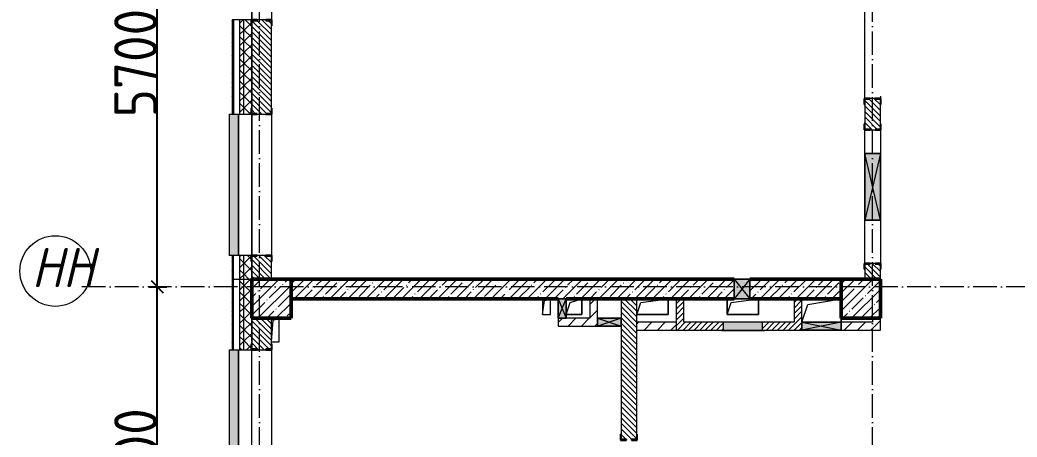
# Model space of a CAD drawing. Header units: millimetres. Extents: x -136833 to 49383, y -8033 to 344618.
# Drawn here: x -136833 to -124146, y 311465 to 316778 of the extents above; entities that cross this region are included whole.
import ezdxf

# ---------------------------------------------------------------- set-up
doc = ezdxf.new("R2010")
doc.units = ezdxf.units.MM
doc.linetypes.add('50_200_ШТРИХ_1Т_ш5_п1_п1_', pattern=[700, 500, -100, 0, -100])
for name, color, linetype, lineweight in [('A-____-____-DIMS', 7, 'Continuous', 9), ('A-DETL-GENF-OTLN', 7, 'Continuous', 9), ('A-FLOR-____-OTLN', 7, 'Continuous', 9), ('A-GENM-____-MCUT', 7, 'Continuous', 25), ('A-GENM-____-OTLN', 7, 'Continuous', 9), ('A-GENM-____-OTLN-1', 7, 'Continuous', 25), ('A-GLAZ-____-OTLN', 7, 'Continuous', 9), ('A-WALL-____-MCUT', 7, 'Continuous', 13), ('A-WALL-____-MCUT-1', 7, 'Continuous', 9), ('A-WALL-____-MCUT-2', 7, 'Continuous', 50), ('A-WALL-____-OTLN', 7, 'Continuous', 9), ('A-WALL-____-PATT-1', 7, 'Continuous', 9), ('A-WALL-FNSH-MCUT-1', 7, 'Continuous', 9), ('I-WALL-____-OTLN', 7, 'Continuous', 9), ('S-COLS-____-MCUT', 7, 'Continuous', 50), ('S-COLS-____-OTLN', 7, 'Continuous', 9), ('S-GRID-____-IDEN', 7, 'Continuous', 9), ('S-GRID-____-OTLN-1', 7, '50_200_ШТРИХ_1Т_ш5_п1_п1_', 9)]:
    doc.layers.add(name, color=color, linetype=linetype, lineweight=lineweight)
doc.layers.add('A-GLAZ-____-OTLN-1', color=7, linetype='Continuous', lineweight=9, true_color=0xc0c0c0)
doc.styles.add('ISOCPEUR_I_9', font='isocpeui.ttf', dxfattribs={"width": 0.9, "height": 250})
doc.styles.add('СПДС', font='isocpeur.ttf', dxfattribs={"width": 0.9})
doc.dimstyles.new('ISO-2_5_0_9К_БОЛЬШОЙ_ОСИ', dxfattribs={"dimscale": 304.8, "dimtxt": 248.995294, "dimasz": 0.492126, "dimexe": 0.393701, "dimexo": 0, "dimgap": 0, "dimtad": 1, "dimdec": 0, "dimzin": 0, "dimdsep": 46, "dimtxsty": 'ISOCPEUR_I_9', "dimblk1": 'OBLIQUE', "dimblk2": 'OBLIQUE', "dimsah": 1, "dimcen": 0.09, "dimdle": 0.393701, "dimazin": 0, "dimtfac": 1, "dimtdec": 4, "dimtix": 1, "dimtmove": 0, "dimatfit": 3, "dimfxl": 1, "dimtvp": 1, "dimtolj": 1, "dimtzin": 0, "dimarcsym": 2})
pattern_1 = [(135, (-131434.413, 245796.486), (-35.35534, -35.35534), [])]
pattern_2 = [(45, (-131434.413, 245796.486), (-35.35534, 35.35534), [])]
pattern_3 = [(45, (-131434.41, 245796.49), (-84.85281, 84.85281), [])]
pattern_4 = [(45, (-131434.41, 245796.49), (-70.71068, 70.71068), []), (135, (-131434.41, 245796.49), (-70.71068, -70.71068), [])]
pattern_5 = [(45, (-131434.41, 245796.49), (-85.53659, 85.53659), []), (45, (-131377.39, 245796.49), (-85.53659, 85.53659), [])]

# ---------------------------------------------------------------- blocks, each defined once
blk = doc.blocks.new('BSC_Колонна _Прямоугольная - 500х500-V22-АР1_План отверстий 2 этажа в осях 1-64_Ю-ЯЯ')
at = {"layer": 'S-COLS-____-OTLN'}
h = blk.add_hatch(dxfattribs=at)
h.set_pattern_fill('FP_31', color=256, style=0, pattern_type=2)
h.set_pattern_definition([(45, (2200, -67431.04), (-114.04925, 114.04925), []), (45, (2314.05, -67431.04), (-114.04925, 114.04925), [201.613, -40.323, 3.353, -36.97])])
h.paths.add_polyline_path([(-250, -250), (250, -250), (250, 250), (-250, 250)], flags=0)
at = {"layer": 'S-COLS-____-MCUT'}
for p, q in [((250, 250), (-250, 250)), ((-250, 250), (-250, -250)), ((250, -250), (250, 250)), ((-250, -250), (250, -250))]:
    blk.add_line(p, q, dxfattribs=at)
blk = doc.blocks.new('BSC_Колонна _Прямоугольная - 500х500-V23-АР1_План отверстий 2 этажа в осях 1-64_Ю-ЯЯ')
at = {"layer": 'S-COLS-____-OTLN'}
h = blk.add_hatch(dxfattribs=at)
h.set_pattern_fill('FP_32', color=256, style=0, pattern_type=2)
h.set_pattern_definition([(45, (-5300, -67431.04), (-114.04925, 114.04925), []), (45, (-5185.95, -67431.04), (-114.04925, 114.04925), [201.613, -40.323, 3.353, -36.97])])
h.paths.add_polyline_path([(-250, -250), (250, -250), (250, 250), (-250, 250)], flags=0)
at = {"layer": 'S-COLS-____-MCUT'}
for p, q in [((250, 250), (-250, 250)), ((-250, 250), (-250, -250)), ((250, -250), (250, 250)), ((-250, -250), (250, -250))]:
    blk.add_line(p, q, dxfattribs=at)
blk = doc.blocks.new('Фахверк_СКБ_Уголок - 250_2700-27497298-АР1_План отверстий 2 этажа в осях 1-64_Ю-ЯЯ')
at = {"layer": 'A-GENM-____-MCUT'}
for p, q in [((200, 181), (125, 181)), ((125, 181), (125, 106)), ((131, 106), (131, 175)), ((131, 175), (200, 175)), ((200, 175), (200, 181)), ((125, 106), (131, 106)), ((131, -6), (125, -6)), ((125, -6), (125, -81)), ((125, -81), (200, -81)), ((131, -75), (131, -6)), ((200, -75), (131, -75)), ((200, -81), (200, -75))]:
    blk.add_line(p, q, dxfattribs=at)
blk = doc.blocks.new('154_Стойка_СКБ_Уголок - СМ-2180_200-28268025-АР1_План отверстий 2 этажа в осях 1-64_Ю-ЯЯ')
at = {"layer": 'A-GENM-____-MCUT'}
for p, q in [((125, 156), (125, 81)), ((200, 156), (125, 156)), ((131, 81), (131, 150)), ((131, 150), (200, 150)), ((200, 150), (200, 156)), ((125, 81), (131, 81)), ((131, 19), (125, 19)), ((125, 19), (125, -56)), ((131, -50), (131, 19)), ((125, -56), (200, -56)), ((200, -50), (131, -50)), ((200, -56), (200, -50))]:
    blk.add_line(p, q, dxfattribs=at)
blk = doc.blocks.new('Фахверк_СКБ_Уголок - 200_3960_зеркало-28268689-АР1_План отверстий 2 этажа в осях 1-64_Ю-ЯЯ')
at = {"layer": 'A-GENM-____-MCUT'}
for p, q in [((200, 156), (125, 156)), ((125, 156), (125, 81)), ((131, 81), (131, 150)), ((131, 150), (200, 150)), ((200, 150), (200, 156)), ((125, 81), (131, 81)), ((131, 19), (125, 19)), ((125, 19), (125, -56)), ((131, -50), (131, 19)), ((125, -56), (200, -56)), ((200, -50), (131, -50)), ((200, -56), (200, -50))]:
    blk.add_line(p, q, dxfattribs=at)
blk = doc.blocks.new('Фахверк_СКБ_Уголок - 200_3960-28268576-АР1_План отверстий 2 этажа в осях 1-64_Ю-ЯЯ')
at = {"layer": 'A-GENM-____-MCUT'}
for p, q in [((200, 156), (125, 156)), ((125, 156), (125, 81)), ((131, 81), (131, 150)), ((131, 150), (200, 150)), ((200, 150), (200, 156)), ((125, 81), (131, 81)), ((131, 19), (125, 19)), ((125, 19), (125, -56)), ((131, -50), (131, 19)), ((125, -56), (200, -56)), ((200, -50), (131, -50)), ((200, -56), (200, -50))]:
    blk.add_line(p, q, dxfattribs=at)
blk = doc.blocks.new('AR_Отверстие прямоугольное _в плите_ - AR_Отверстие прямоугольное _в плите_-30510814-АР1_План отверстий 2 этажа в осях 1-64_Ю-ЯЯ')
at = {"layer": 'A-GENM-____-OTLN'}
for p, q in [((-25, 125), (50, 150)), ((50, -150), (50, 150)), ((-50, -150), (-25, 125)), ((-50, -150), (50, -150))]:
    blk.add_line(p, q, dxfattribs=at)
blk = doc.blocks.new('AR_Отверстие прямоугольное _в плите_ - AR_Отверстие прямоугольное _в плите_-V166-АР1_План отверстий 2 этажа в осях 1-64_Ю-ЯЯ')
at = {"layer": 'A-GENM-____-OTLN'}
for p, q in [((-50, 100), (-50, -100)), ((-50, -100), (-25, 75)), ((-25, 75), (50, 100)), ((50, -100), (50, 100)), ((-50, -100), (50, -100))]:
    blk.add_line(p, q, dxfattribs=at)
blk = doc.blocks.new('AR_Отверстие прямоугольное _в плите_ - AR_Отверстие прямоугольное _в плите_-V187-АР1_План отверстий 2 этажа в осях 1-64_Ю-ЯЯ')
at = {"layer": 'A-GENM-____-OTLN'}
for p, q in [((250, 150), (-250, 150)), ((-175, 75), (250, 150)), ((-250, -150), (-175, 75)), ((250, -150), (250, -100))]:
    blk.add_line(p, q, dxfattribs=at)
blk = doc.blocks.new('AR_Отверстие прямоугольное _в плите_ - AR_Отверстие прямоугольное _в плите_-V192-АР1_План отверстий 2 этажа в осях 1-64_Ю-ЯЯ')
at = {"layer": 'A-GENM-____-OTLN'}
for p, q in [((-100, -100), (-50, 50)), ((-50, 50), (100, 100)), ((100, -100), (100, 100)), ((-100, -100), (100, -100))]:
    blk.add_line(p, q, dxfattribs=at)
blk = doc.blocks.new('AR_Отверстие прямоугольное _в плите_ - AR_Отверстие прямоугольное _в плите_-30459223-АР1_План отверстий 2 этажа в осях 1-64_Ю-ЯЯ')
at = {"layer": 'A-GENM-____-OTLN'}
for p, q in [((-200, -100), (-150, 50)), ((-150, 50), (200, 100)), ((200, -100), (200, 100)), ((-200, -100), (200, -100))]:
    blk.add_line(p, q, dxfattribs=at)
blk = doc.blocks.new('Отлив_СКБ - Отлив витража_120_НВФ-31885689-АР1_План отверстий 2 этажа в осях 1-64_Ю-ЯЯ')
at = {"layer": 'A-GLAZ-____-OTLN-1'}
for points in [[(1800, 2), (1800, 120), (0, 120), (0, 2), (737, 2)], [(1800, 0), (1800, 2), (0, 2), (0, 0), (737, 0)]]:
    blk.add_hatch(color=256, dxfattribs=at).paths.add_polyline_path(points, flags=0)
at = {"layer": 'A-GLAZ-____-OTLN'}
for p, q in [((0, 83), (0, 120)), ((1800, 120), (0, 120)), ((0, 2), (1800, 2)), ((1800, 120), (1800, 83)), ((1800, 0), (0, 0))]:
    blk.add_line(p, q, dxfattribs=at)
blk = doc.blocks.new('AR_Отверстие прямоугольное _в плите_ - AR_Отверстие прямоугольное _в плите_-V202-АР1_План отверстий 2 этажа в осях 1-64_Ю-ЯЯ')
at = {"layer": 'A-GENM-____-OTLN'}
for p, q in [((-200, 100), (-200, -100)), ((-200, -100), (-150, 50)), ((-150, 50), (200, 100)), ((200, -100), (200, 100)), ((-200, -100), (200, -100))]:
    blk.add_line(p, q, dxfattribs=at)
blk = doc.blocks.new('AR_Отверстие прямоугольное _в стене_ - AR_Отверстие прямоугольное _в стене__ВК-32405659-АР1_План отверстий 2 этажа в осях 1-64_Ю-ЯЯ')
at = {"layer": 'A-GLAZ-____-OTLN-1'}
blk.add_hatch(color=256, dxfattribs=at).paths.add_polyline_path([(100, -125), (100, 125), (-100, 125), (-100, -125)], flags=0)
at = {"layer": 'A-DETL-GENF-OTLN'}
for p, q in [((-100, -125), (-100, 125)), ((-100, 125), (100, 125)), ((100, 125), (-100, -125)), ((-100, 125), (100, -125)), ((100, 125), (-100, 125)), ((-100, 125), (-100, -125)), ((100, 125), (100, -125)), ((100, -125), (100, 125)), ((100, -125), (-100, -125)), ((-100, -125), (100, -125))]:
    blk.add_line(p, q, dxfattribs=at)
blk = doc.blocks.new('AR_Отверстие Ниша - Лючок-32406216-АР1_План отверстий 2 этажа в осях 1-64_Ю-ЯЯ')
at = {"layer": 'A-GLAZ-____-OTLN'}
blk.add_hatch(color=256, dxfattribs=at).paths.add_polyline_path([(250, -50), (250, 50), (-250, 50), (-250, -50)], flags=0)
for p, q in [((250, 50), (-250, 50)), ((-250, 50), (-250, -50)), ((250, -50), (250, 50)), ((-250, -50), (250, -50))]:
    blk.add_line(p, q, dxfattribs=at)
blk = doc.blocks.new('Л_Общий_Лючок - Лючок-29683801-АР1_План отверстий 2 этажа в осях 1-64_Ю-ЯЯ')
at = {"layer": 'A-GLAZ-____-OTLN-1'}
blk.add_hatch(color=256, dxfattribs=at).paths.add_polyline_path([(-24, 0), (524, 0), (524, 6), (-24, 6)], flags=0)
at = {"layer": 'A-GLAZ-____-OTLN'}
for p, q in [((524, 6), (-24, 6)), ((-24, 6), (-24, 0)), ((524, 6), (524, 0))]:
    blk.add_line(p, q, dxfattribs=at)
blk = doc.blocks.new('AR_Отверстие прямоугольное _в стене__БезПР - AR_Отверстие прямоугольное _в стене__БезПР-36788609-АР1_План отверстий 2 этажа в осях 1-64_Ю-ЯЯ')
at = {"layer": 'A-GLAZ-____-OTLN'}
blk.add_hatch(color=256, dxfattribs=at).paths.add_polyline_path([(-125, -50), (125, -50), (125, 50), (-125, 50)], flags=0)
at = {"layer": 'A-DETL-GENF-OTLN'}
for p, q in [((-125, -50), (-125, 50)), ((-125, 50), (125, 50)), ((125, 50), (-125, -50)), ((-125, 50), (125, -50)), ((125, 50), (-125, 50)), ((-125, 50), (-125, -50)), ((125, 50), (125, -50)), ((125, -50), (125, 50)), ((125, -50), (-125, -50)), ((-125, -50), (125, -50))]:
    blk.add_line(p, q, dxfattribs=at)
blk = doc.blocks.new('AR_Отверстие прямоугольное _в стене__БезПР - AR_Отверстие прямоугольное _в стене__БезПР-36428157-АР1_План отверстий 2 этажа в осях 1-64_Ю-ЯЯ')
at = {"layer": 'A-GLAZ-____-OTLN'}
blk.add_hatch(color=256, dxfattribs=at).paths.add_polyline_path([(150, -50), (150, 50), (-150, 50), (-150, -50)], flags=0)
at = {"layer": 'A-DETL-GENF-OTLN'}
for p, q in [((-150, -50), (-150, 50)), ((-150, 50), (150, 50)), ((150, 50), (-150, -50)), ((-150, 50), (150, -50)), ((150, 50), (-150, 50)), ((-150, 50), (-150, -50)), ((150, 50), (150, -50)), ((150, -50), (150, 50)), ((150, -50), (-150, -50)), ((-150, -50), (150, -50))]:
    blk.add_line(p, q, dxfattribs=at)
at = {"layer": 'A-GLAZ-____-OTLN'}
blk.add_line((150, 50), (-150, 50), dxfattribs=at)
blk = doc.blocks.new('AR_Отверстие прямоугольное _в стене_ - AR_Отверстие прямоугольное _в стене__ОВ-36798040-АР1_План отверстий 2 этажа в осях 1-64_Ю-ЯЯ')
at = {"layer": 'A-GLAZ-____-OTLN'}
blk.add_hatch(color=256, dxfattribs=at).paths.add_polyline_path([(425, -100), (425, 100), (-425, 100), (-425, -100)], flags=0)
at = {"layer": 'A-DETL-GENF-OTLN'}
for p, q in [((-425, -100), (-425, 100)), ((-425, 100), (425, 100)), ((425, 100), (-425, -100)), ((-425, 100), (425, -100)), ((425, 100), (-425, 100)), ((-425, 100), (-425, -100)), ((425, 100), (425, -100)), ((425, -100), (425, 100)), ((425, -100), (-425, -100)), ((-425, -100), (425, -100))]:
    blk.add_line(p, q, dxfattribs=at)
blk = doc.blocks.new('AR_Отверстие прямоугольное _в стене__БезПР - AR_Отверстие прямоугольное _в стене__БезПР-36788837-АР1_План отверстий 2 этажа в осях 1-64_Ю-ЯЯ')
at = {"layer": 'A-GLAZ-____-OTLN'}
blk.add_hatch(color=256, dxfattribs=at).paths.add_polyline_path([(250, -50), (250, 50), (-250, 50), (-250, -50)], flags=0)
at = {"layer": 'A-DETL-GENF-OTLN'}
for p, q in [((-250, -50), (-250, 50)), ((-250, 50), (250, 50)), ((250, 50), (-250, -50)), ((-250, 50), (250, -50)), ((250, 50), (-250, 50)), ((-250, 50), (-250, -50)), ((250, 50), (250, -50)), ((250, -50), (250, 50)), ((250, -50), (-250, -50)), ((-250, -50), (250, -50))]:
    blk.add_line(p, q, dxfattribs=at)
at = {"layer": 'A-GLAZ-____-OTLN'}
blk.add_line((250, 50), (-250, 50), dxfattribs=at)
blk = doc.blocks.new('Ось сетки - Круг_Ø6_00__ISO-2_5_0_9K_-25732049-АР1_План отверстий 3 этажа в осях 1-64_Ю-ЯЯ')
at = {"layer": 'S-GRID-____-IDEN'}
blk.add_circle((0, 0), 3, dxfattribs=at)
blk = doc.blocks.new('_Oblique')
at = {"color": 0, "linetype": 'ByBlock', "lineweight": -2}
blk.add_line((-0.5, -0.5), (0.5, 0.5), dxfattribs=at)
blk = doc.blocks.new('*D2079')
at = {"layer": 'A-____-____-DIMS', "color": 0, "lineweight": -2, "transparency": 16777216}
for p, q in [((280013, -19282), (280239, -19282)), ((280119, -23902), (280119, -19162)), ((280013, -23782), (280239, -23782))]:
    blk.add_line(p, q, dxfattribs=at)
at = {"layer": 'Defpoints', "color": 0, "transparency": 16777216}
for p in [(280013, -19282), (280119, -19282), (280013, -23782)]:
    blk.add_point(p, dxfattribs=at)
at = {"layer": 'A-____-____-DIMS', "color": 0, "lineweight": -2, "transparency": 16777216, "xscale": 150, "yscale": 150, "zscale": 150}
for p, rotation in [((280119, -19282), 90), ((280119, -23782), 270)]:
    blk.add_blockref('_Oblique', p, dxfattribs=dict(at, rotation=rotation))
at = {"layer": 'A-____-____-DIMS', "color": 0, "transparency": 16777216, "insert": (279845, -21532), "char_height": 548.6, "attachment_point": 5, "rotation": 90, "style": 'СПДС'}
blk.add_mtext('\\A1;4500', dxfattribs=at)
blk = doc.blocks.new('*D2080')
at = {"layer": 'A-____-____-DIMS', "color": 0, "lineweight": -2, "transparency": 16777216}
for p, q in [((280119, -19402), (280119, -13462)), ((280013, -13582), (280239, -13582)), ((280013, -19282), (280239, -19282))]:
    blk.add_line(p, q, dxfattribs=at)
at = {"layer": 'Defpoints', "color": 0, "transparency": 16777216}
for p in [(280013, -13582), (280119, -13582), (280013, -19282)]:
    blk.add_point(p, dxfattribs=at)
at = {"layer": 'A-____-____-DIMS', "color": 0, "lineweight": -2, "transparency": 16777216, "xscale": 150, "yscale": 150, "zscale": 150}
for p, rotation in [((280119, -13582), 90), ((280119, -19282), 270)]:
    blk.add_blockref('_Oblique', p, dxfattribs=dict(at, rotation=rotation))
at = {"layer": 'A-____-____-DIMS', "color": 0, "transparency": 16777216, "insert": (279845, -16432), "char_height": 548.6, "attachment_point": 5, "rotation": 90, "style": 'СПДС'}
blk.add_mtext('\\A1;5700', dxfattribs=at)
blk = doc.blocks.new('3эт')
at = {"layer": 'S-GRID-____-OTLN-1', "color": 251, "ltscale": 0.6, "true_color": 0x636466}
for p, q in [((281420.7, -33971.9), (281420.7, 4029.4)), ((289220.7, -33971.9), (289220.7, 4029.4)), ((387845.1, -19282.4), (279101.9, -19282.4))]:
    blk.add_line(p, q, dxfattribs=at)
at = {"layer": 'S-GRID-____-IDEN', "xscale": 150, "yscale": 150, "zscale": 99.99999999999993, "rotation": 89.9999999999998}
blk.add_blockref('Ось сетки - Круг_Ø6_00__ISO-2_5_0_9K_-25732049-АР1_План отверстий 3 этажа в осях 1-64_Ю-ЯЯ', (278821.8, -19079.9), dxfattribs=at)
at = {"layer": 'S-GRID-____-IDEN', "insert": (278519.6, -18785.4), "char_height": 500, "width": 447.342, "attachment_point": 1, "style": 'ISOCPEUR_I_9'}
blk.add_mtext('НН', dxfattribs=at)
at = {"layer": 'A-____-____-DIMS'}
for base, p1, p2, override, picture, middle in [((280119.3, -13582.4), (280013.2, -19282.4), (280013.2, -13582.4), {"dimtxt": 1.8, "dimpost": '<>', "dimtxsty": 'СПДС', "dimfxl": 5700}, '*D2080', (279845, -16432.4)), ((280119.3, -19282.4), (280013.2, -23782.4), (280013.2, -19282.4), {"dimtxt": 1.8, "dimpost": '<>', "dimtxsty": 'СПДС', "dimfxl": 4500}, '*D2079', (279845, -21532.4))]:
    dim = blk.add_linear_dim(base=base, p1=p1, p2=p2, angle=90, dimstyle='ISO-2_5_0_9К_БОЛЬШОЙ_ОСИ', override=override, dxfattribs=at)
    dim.commit()
    dim.dimension.update_dxf_attribs({"geometry": picture, "text_midpoint": middle})

msp = doc.modelspace()

# ---------------------------------------------------------------- hatches: boundary and pattern name
at = {"layer": 'A-WALL-____-PATT-1'}
h = msp.add_hatch(dxfattribs=at)
h.set_pattern_fill('FP_1', color=256, style=0, pattern_type=2)
h.set_pattern_definition(pattern_4)
h.paths.add_polyline_path([(-133984.4, 313477.5), (-133984.4, 313777.5), (-134034.4, 313777.5), (-134034.4, 313477.5)], flags=0)
h.paths.add_polyline_path([(-133984.4, 315577.5), (-133984.4, 316777.5), (-134034.4, 316777.5), (-134034.4, 315577.5)], flags=0)
h.paths.add_polyline_path([(-133984.4, 318577.5), (-133984.4, 318827.5), (-134034.4, 318827.5), (-134034.4, 318577.5)], flags=0)
h = msp.add_hatch(dxfattribs=at)
h.set_pattern_fill('FP_1', color=256, style=0, pattern_type=2)
h.set_pattern_definition(pattern_4)
h.paths.add_polyline_path([(-133984.4, 313477.5), (-133884.4, 313477.5), (-133884.4, 313702.5), (-133890.4, 313702.5), (-133890.4, 313777.5), (-133984.4, 313777.5), (-133984.4, 313514.8)], flags=0)
h.paths.add_polyline_path([(-133890.4, 315577.5), (-133890.4, 315652.5), (-133884.4, 315652.5), (-133884.4, 316702.5), (-133890.4, 316702.5), (-133890.4, 316777.5), (-133984.4, 316777.5), (-133984.4, 315577.5)], flags=0)
h.paths.add_polyline_path([(-133890.4, 318577.5), (-133890.4, 318652.5), (-133884.4, 318652.5), (-133884.4, 318827.5), (-133984.4, 318827.5), (-133984.4, 318577.5)], flags=0)
h = msp.add_hatch(dxfattribs=at)
h.set_pattern_fill('FP_6', color=256, style=0, pattern_type=2)
h.set_pattern_definition(pattern_1)
h.paths.add_polyline_path([(-133634.4, 313477.5), (-133634.4, 313771.5), (-133703.4, 313771.5), (-133703.4, 313777.5), (-133815.4, 313777.5), (-133815.4, 313771.5), (-133884.4, 313771.5), (-133884.4, 313477.5)], flags=0)
h.paths.add_polyline_path([(-133703.4, 315577.5), (-133703.4, 315583.5), (-133634.4, 315583.5), (-133634.4, 316771.5), (-133703.4, 316771.5), (-133703.4, 316777.5), (-133815.4, 316777.5), (-133815.4, 316771.5), (-133884.4, 316771.5), (-133884.4, 315583.5), (-133815.4, 315583.5), (-133815.4, 315577.5)], flags=0)
h.paths.add_polyline_path([(-133815.4, 318577.5), (-133703.4, 318577.5), (-133703.4, 318583.5), (-133634.4, 318583.5), (-133634.4, 318827.5), (-133884.4, 318827.5), (-133884.4, 318583.5), (-133815.4, 318583.5)], flags=0)
h = msp.add_hatch(dxfattribs=at)
h.set_pattern_fill('FP_6', color=256, style=0, pattern_type=2)
h.set_pattern_definition(pattern_1)
h.paths.add_polyline_path([(-125884.4, 313477.5), (-125884.4, 313671.5), (-125953.4, 313671.5), (-125953.4, 313677.5), (-126015.4, 313677.5), (-126015.4, 313671.5), (-126084.4, 313671.5), (-126084.4, 313477.5), (-125890.4, 313477.5)], flags=0)
h.paths.add_polyline_path([(-126015.4, 315377.5), (-125953.4, 315377.5), (-125953.4, 315383.5), (-125884.4, 315383.5), (-125884.4, 315771.5), (-125953.4, 315771.5), (-125953.4, 315777.5), (-126015.4, 315777.5), (-126015.4, 315771.5), (-126084.4, 315771.5), (-126084.4, 315383.5), (-126015.4, 315383.5)], flags=0)
h.paths.add_polyline_path([(-125953.4, 317577.5), (-125953.4, 317583.5), (-125884.4, 317583.5), (-125884.4, 318827.5), (-126084.4, 318827.5), (-126084.4, 317583.5), (-126015.4, 317583.5), (-126015.4, 317577.5)], flags=0)
h = msp.add_hatch(dxfattribs=at)
h.set_pattern_fill('FP_3', color=256, style=0, pattern_type=2)
h.set_pattern_definition(pattern_5)
h.paths.add_polyline_path([(-134134.4, 313647.5), (-134114.4, 313647.5), (-134114.4, 313777.5), (-134134.4, 313777.5)], flags=0)
h.paths.add_polyline_path([(-134114.4, 315577.5), (-134114.4, 316777.5), (-134134.4, 316777.5), (-134134.4, 315577.5)], flags=0)
h.paths.add_polyline_path([(-134114.4, 318577.5), (-134114.4, 318657.5), (-134134.4, 318657.5), (-134134.4, 318577.5)], flags=0)
h = msp.add_hatch(dxfattribs=at)
h.set_pattern_fill('FP_3', color=256, style=0, pattern_type=2)
h.set_pattern_definition(pattern_5)
h.paths.add_polyline_path([(-134134.4, 300727.5), (-134114.4, 300727.5), (-134114.4, 301977.5), (-134134.4, 301977.5), (-134134.4, 301406.7)], flags=0)
h.paths.add_polyline_path([(-134114.4, 303777.5), (-134114.4, 304977.5), (-134134.4, 304977.5), (-134134.4, 303777.5)], flags=0)
h.paths.add_polyline_path([(-134114.4, 306777.5), (-134114.4, 307827.5), (-134134.4, 307827.5), (-134134.4, 306777.5)], flags=0)
h.paths.add_polyline_path([(-134114.4, 309627.5), (-134114.4, 310777.5), (-134134.4, 310777.5), (-134134.4, 309627.5)], flags=0)
h.paths.add_polyline_path([(-134114.4, 312577.5), (-134114.4, 313647.5), (-134134.4, 313647.5), (-134134.4, 312577.5)], flags=0)
h = msp.add_hatch(dxfattribs=at)
h.set_pattern_fill('FP_1', color=256, style=0, pattern_type=2)
h.set_pattern_definition(pattern_4)
h.paths.add_polyline_path([(-134034.4, 300827.5), (-133984.4, 300827.5), (-133984.4, 301977.5), (-134034.4, 301977.5), (-134034.4, 301406.7)], flags=0)
h.paths.add_polyline_path([(-134034.4, 303777.5), (-133984.4, 303777.5), (-133984.4, 304977.5), (-134034.4, 304977.5), (-134034.4, 304635.5)], flags=0)
h.paths.add_polyline_path([(-134034.4, 306777.5), (-133984.4, 306777.5), (-133984.4, 307827.5), (-134034.4, 307827.5)], flags=0)
h.paths.add_polyline_path([(-133984.4, 309627.5), (-133984.4, 310777.5), (-134034.4, 310777.5), (-134034.4, 309627.5)], flags=0)
h.paths.add_polyline_path([(-134034.4, 312577.5), (-133984.4, 312577.5), (-133984.4, 313477.5), (-134034.4, 313477.5), (-134034.4, 312707.6)], flags=0)
h = msp.add_hatch(dxfattribs=at)
h.set_pattern_fill('FP_1', color=256, style=0, pattern_type=2)
h.set_pattern_definition(pattern_4)
h.paths.add_polyline_path([(-133984.4, 300877.5), (-133884.4, 300877.5), (-133884.4, 301902.5), (-133890.4, 301902.5), (-133890.4, 301977.5), (-133984.4, 301977.5), (-133984.4, 301406.7)], flags=0)
h.paths.add_polyline_path([(-133884.4, 304477.5), (-133884.4, 304977.5), (-133984.4, 304977.5), (-133984.4, 304477.5)], flags=0)
h.paths.add_polyline_path([(-133890.4, 303777.5), (-133890.4, 303852.5), (-133884.4, 303852.5), (-133884.4, 304477.5), (-133984.4, 304477.5), (-133984.4, 303777.5)], flags=0)
h.paths.add_polyline_path([(-133890.4, 306777.5), (-133890.4, 306852.5), (-133884.4, 306852.5), (-133884.4, 307827.5), (-133984.4, 307827.5), (-133984.4, 306777.5)], flags=0)
h.paths.add_polyline_path([(-133890.4, 309627.5), (-133890.4, 309702.5), (-133884.4, 309702.5), (-133884.4, 310702.5), (-133890.4, 310702.5), (-133890.4, 310777.5), (-133984.4, 310777.5), (-133984.4, 309627.5)], flags=0)
h.paths.add_polyline_path([(-133984.4, 312577.5), (-133890.4, 312577.5), (-133890.4, 312652.5), (-133884.4, 312652.5), (-133884.4, 313477.5), (-133984.4, 313477.5), (-133984.4, 312707.6)], flags=0)
h = msp.add_hatch(dxfattribs=at)
h.set_pattern_fill('FP_13', color=256, style=0, pattern_type=2)
h.set_pattern_definition([(45, (-131434.41, 245796.49), (-114.04925, 114.04925), []), (45, (-131320.36, 245796.49), (-114.04925, 114.04925), [201.612, -40.322, 3.353, -36.97])])
h.paths.add_polyline_path([(-126384.4, 313227.5), (-126384.4, 313477.5), (-127544.4, 313477.5), (-127544.4, 313227.5)], flags=0)
h.paths.add_polyline_path([(-127744.4, 313227.5), (-127744.4, 313477.5), (-133384.4, 313477.5), (-133384.4, 313227.5), (-127914.6, 313227.5)], flags=0)
h = msp.add_hatch(dxfattribs=at)
h.set_pattern_fill('FP_4', color=256, style=0, pattern_type=2)
h.set_pattern_definition(pattern_3)
h.paths.add_polyline_path([(-129484.4, 312977.5), (-129484.4, 313227.5), (-129584.4, 313227.5), (-129584.4, 312977.5)], flags=0)
h = msp.add_hatch(dxfattribs=at)
h.set_pattern_fill('FP_6', color=256, style=0, pattern_type=2)
h.set_pattern_definition(pattern_1)
h.paths.add_polyline_path([(-128984.4, 307827.5), (-128984.4, 310271.5), (-129053.4, 310271.5), (-129053.4, 310277.5), (-129115.4, 310277.5), (-129115.4, 310271.5), (-129184.4, 310271.5), (-129184.4, 307827.5)], flags=0)
h.paths.add_polyline_path([(-129053.4, 311427.5), (-129053.4, 311433.5), (-128984.4, 311433.5), (-128984.4, 313227.5), (-129184.4, 313227.5), (-129184.4, 311433.5), (-129115.4, 311433.5), (-129115.4, 311427.5)], flags=0)
h = msp.add_hatch(dxfattribs=at)
h.set_pattern_fill('FP_5', color=256, style=0, pattern_type=2)
h.set_pattern_definition(pattern_2)
h.paths.add_polyline_path([(-128384.4, 312927.5), (-128384.4, 313227.5), (-128484.4, 313227.5), (-128484.4, 312927.5)], flags=0)
h = msp.add_hatch(dxfattribs=at)
h.set_pattern_fill('FP_5', color=256, style=0, pattern_type=2)
h.set_pattern_definition(pattern_2)
h.paths.add_polyline_path([(-126884.4, 312927.5), (-126884.4, 313227.5), (-126984.4, 313227.5), (-126984.4, 312927.5)], flags=0)
h = msp.add_hatch(dxfattribs=at)
h.set_pattern_fill('FP_6', color=256, style=0, pattern_type=2)
h.set_pattern_definition(pattern_1)
h.paths.add_polyline_path([(-133815.4, 309627.5), (-133703.4, 309627.5), (-133703.4, 309633.5), (-133634.4, 309633.5), (-133634.4, 310771.5), (-133703.4, 310771.5), (-133703.4, 310777.5), (-133815.4, 310777.5), (-133815.4, 310771.5), (-133884.4, 310771.5), (-133884.4, 309633.5), (-133815.4, 309633.5)], flags=0)
h.paths.add_polyline_path([(-133703.4, 312577.5), (-133703.4, 312583.5), (-133634.4, 312583.5), (-133634.4, 312977.5), (-133884.4, 312977.5), (-133884.4, 312583.5), (-133815.4, 312583.5), (-133815.4, 312577.5)], flags=0)
h = msp.add_hatch(dxfattribs=at)
h.set_pattern_fill('FP_4', color=256, style=0, pattern_type=2)
h.set_pattern_definition(pattern_3)
h.paths.add_polyline_path([(-129884.4, 312877.5), (-129884.4, 312977.5), (-129984.4, 312977.5), (-129984.4, 312877.5)], flags=0)
h = msp.add_hatch(dxfattribs=at)
h.set_pattern_fill('FP_4', color=256, style=0, pattern_type=2)
h.set_pattern_definition(pattern_3)
h.paths.add_polyline_path([(-129484.4, 312877.5), (-129484.4, 312977.5), (-129884.4, 312977.5), (-129884.4, 312877.5), (-129682.1, 312877.5)], flags=0)
h = msp.add_hatch(dxfattribs=at)
h.set_pattern_fill('FP_4', color=256, style=0, pattern_type=2)
h.set_pattern_definition(pattern_3)
h.paths.add_polyline_path([(-128484.4, 312827.5), (-128484.4, 312927.5), (-128984.4, 312927.5), (-128984.4, 312827.5)], flags=0)
h = msp.add_hatch(dxfattribs=at)
h.set_pattern_fill('FP_5', color=256, style=0, pattern_type=2)
h.set_pattern_definition(pattern_2)
h.paths.add_polyline_path([(-127914.6, 312827.5), (-127884.4, 312827.5), (-127884.4, 312927.5), (-128484.4, 312927.5), (-128484.4, 312827.5)], flags=0)
h.paths.add_polyline_path([(-127384.4, 312827.5), (-126884.4, 312827.5), (-126884.4, 312927.5), (-127384.4, 312927.5), (-127384.4, 312860.9)], flags=0)
h = msp.add_hatch(dxfattribs=at)
h.set_pattern_fill('FP_4', color=256, style=0, pattern_type=2)
h.set_pattern_definition(pattern_3)
h.paths.add_polyline_path([(-126384.4, 312827.5), (-125984.4, 312827.5), (-125984.4, 312927.5), (-126384.4, 312927.5)], flags=0)
h = msp.add_hatch(dxfattribs=at)
h.set_pattern_fill('FP_4', color=256, style=0, pattern_type=2)
h.set_pattern_definition(pattern_3)
h.paths.add_polyline_path([(-125884.4, 312827.5), (-125884.4, 312977.5), (-125984.4, 312977.5), (-125984.4, 312827.5)], flags=0)

# ---------------------------------------------------------------- linework, layer by layer
at = {"layer": 'A-FLOR-____-OTLN'}
for p, q in [((-129684.4, 313227.5), (-129684.4, 313027.5)), ((-128584.4, 313227.5), (-128584.4, 313027.5)), ((-127834.4, 313027.5), (-127834.4, 313227.5)), ((-127434.4, 313227.5), (-127434.4, 313027.5)), ((-126884.4, 313227.2), (-126384.4, 313227.2)), ((-129684.4, 313027.5), (-129884.4, 313027.5)), ((-128584.4, 313027.5), (-128984.4, 313027.5)), ((-127434.4, 313027.5), (-127834.4, 313027.5)), ((-126384.4, 312977.5), (-126384.4, 312927.5))]:
    msp.add_line(p, q, dxfattribs=at)
at = {"layer": 'A-WALL-____-MCUT'}
for p, q in [((-133890.4, 316777.5), (-134114.4, 316777.5)), ((-134114.4, 316777.5), (-134114.4, 315577.5)), ((-134114.4, 315577.5), (-134114.4, 316777.5)), ((-133703.4, 316777.5), (-133815.4, 316777.5)), ((-133634.4, 315652.5), (-133634.4, 316702.5)), ((-125953.4, 315777.5), (-126015.4, 315777.5)), ((-126084.4, 315702.5), (-126084.4, 315452.5)), ((-125884.4, 315452.5), (-125884.4, 315702.5)), ((-134114.4, 315577.5), (-133890.4, 315577.5)), ((-133815.4, 315577.5), (-133703.4, 315577.5)), ((-126015.4, 315377.5), (-125953.4, 315377.5)), ((-133890.4, 313777.5), (-134114.4, 313777.5)), ((-134114.4, 313647.5), (-134114.4, 313777.5)), ((-134114.4, 312577.5), (-134114.4, 313777.5)), ((-133703.4, 313777.5), (-133815.4, 313777.5)), ((-133634.4, 313477.5), (-133634.4, 313702.5)), ((-125953.4, 313677.5), (-126015.4, 313677.5)), ((-126084.4, 313602.5), (-126084.4, 313477.5)), ((-125884.4, 313477.5), (-125884.4, 313602.5)), ((-134114.4, 313477.5), (-133884.4, 313477.5)), ((-129184.4, 313227.5), (-129184.4, 312977.5)), ((-128984.4, 311502.5), (-128984.4, 313227.5)), ((-133634.4, 312652.5), (-133634.4, 312977.5)), ((-129184.4, 312877.5), (-129184.4, 311502.5)), ((-134114.4, 312577.5), (-133890.4, 312577.5)), ((-133815.4, 312577.5), (-133703.4, 312577.5))]:
    msp.add_line(p, q, dxfattribs=at)
at = {"layer": 'A-WALL-____-MCUT-1'}
for p, q in [((-134034.4, 315577.5), (-134034.4, 316777.5)), ((-133984.4, 315577.5), (-133984.4, 316777.5)), ((-133884.4, 316702.5), (-133884.4, 315652.5)), ((-133884.4, 315652.5), (-133884.4, 316702.5)), ((-134034.4, 312577.5), (-134034.4, 313777.5)), ((-133984.4, 312577.5), (-133984.4, 313777.5)), ((-133884.4, 313702.5), (-133884.4, 313477.5)), ((-133884.4, 313477.5), (-133884.4, 313702.5)), ((-133884.4, 312977.5), (-133884.4, 312652.5)), ((-133884.4, 312652.5), (-133884.4, 312977.5))]:
    msp.add_line(p, q, dxfattribs=at)
at = {"layer": 'A-WALL-____-MCUT-2'}
for p, q in [((-127744.4, 313477.5), (-133384.4, 313477.5)), ((-126384.4, 313477.5), (-127544.4, 313477.5)), ((-133384.4, 313227.5), (-129984.4, 313227.5)), ((-129884.4, 313227.5), (-127744.4, 313227.5)), ((-127544.4, 313227.5), (-126384.4, 313227.5))]:
    msp.add_line(p, q, dxfattribs=at)
at = {"layer": 'A-WALL-____-OTLN'}
for p, q in [((-133884.4, 316777.5), (-133884.4, 318577.5)), ((-133884.4, 318577.5), (-133884.4, 316777.5)), ((-133634.4, 318577.5), (-133634.4, 316777.5)), ((-133884.4, 313777.5), (-133884.4, 315577.5)), ((-133884.4, 315577.5), (-133884.4, 313777.5)), ((-133634.4, 315577.5), (-133634.4, 313777.5)), ((-133884.4, 310777.5), (-133884.4, 312577.5)), ((-133634.4, 312577.5), (-133634.4, 310777.5))]:
    msp.add_line(p, q, dxfattribs=at)
at = {"layer": 'A-WALL-FNSH-MCUT-1'}
for p, q in [((-134134.4, 316777.5), (-134134.4, 315577.5)), ((-134114.4, 316777.5), (-134134.4, 316777.5)), ((-134134.4, 315577.5), (-134114.4, 315577.5)), ((-134134.4, 313777.5), (-134134.4, 313647.5)), ((-134114.4, 313777.5), (-134134.4, 313777.5)), ((-134134.4, 313647.5), (-134134.4, 312577.5)), ((-129584.4, 313227.5), (-129584.4, 312977.5)), ((-129484.4, 312977.5), (-129484.4, 313227.5)), ((-128484.4, 313227.5), (-128484.4, 312827.5)), ((-128384.4, 312927.5), (-128384.4, 313227.5)), ((-126984.4, 313227.5), (-126984.4, 312927.5)), ((-126884.4, 312927.5), (-126884.4, 313227.5)), ((-129984.4, 312977.5), (-129984.4, 312877.5)), ((-129984.4, 312877.5), (-129484.4, 312877.5)), ((-129584.4, 312977.5), (-129884.4, 312977.5)), ((-128484.4, 312927.5), (-128984.4, 312927.5)), ((-127884.4, 312927.5), (-128384.4, 312927.5)), ((-126984.4, 312927.5), (-127384.4, 312927.5)), ((-125984.4, 312927.5), (-126384.4, 312927.5)), ((-125984.4, 312977.5), (-125984.4, 312927.5)), ((-125884.4, 312827.5), (-125884.4, 312977.5)), ((-128984.4, 312827.5), (-127884.4, 312827.5)), ((-127384.4, 312827.5), (-126884.4, 312827.5)), ((-126384.4, 312827.5), (-125884.4, 312827.5)), ((-134134.4, 312577.5), (-134114.4, 312577.5))]:
    msp.add_line(p, q, dxfattribs=at)
at = {"layer": 'I-WALL-____-OTLN'}
for p, q in [((-126084.4, 315777.5), (-126084.4, 317577.5)), ((-125884.4, 315807.5), (-125884.4, 315777.5)), ((-126084.4, 315077.5), (-126084.4, 315377.5)), ((-125884.4, 315377.5), (-125884.4, 315077.5)), ((-126084.4, 313677.5), (-126084.4, 314227.5)), ((-125884.4, 314227.5), (-125884.4, 313677.5))]:
    msp.add_line(p, q, dxfattribs=at)

# ---------------------------------------------------------------- block references
msp.add_blockref('3эт', (-415205.1, 332659.9))
at = {"layer": 'A-GENM-____-OTLN'}
for name, p in [('AR_Отверстие прямоугольное _в плите_ - AR_Отверстие прямоугольное _в плите_-V166-АР1_План отверстий 2 этажа в осях 1-64_Ю-ЯЯ', (-130133.3, 313127.5)), ('AR_Отверстие прямоугольное _в плите_ - AR_Отверстие прямоугольное _в плите_-V192-АР1_План отверстий 2 этажа в осях 1-64_Ю-ЯЯ', (-129784.4, 313127.5)), ('AR_Отверстие прямоугольное _в плите_ - AR_Отверстие прямоугольное _в плите_-30459223-АР1_План отверстий 2 этажа в осях 1-64_Ю-ЯЯ', (-128784.4, 313127.5)), ('AR_Отверстие прямоугольное _в плите_ - AR_Отверстие прямоугольное _в плите_-V202-АР1_План отверстий 2 этажа в осях 1-64_Ю-ЯЯ', (-127634.4, 313127.5)), ('AR_Отверстие прямоугольное _в плите_ - AR_Отверстие прямоугольное _в плите_-V187-АР1_План отверстий 2 этажа в осях 1-64_Ю-ЯЯ', (-126634.4, 313077.2)), ('AR_Отверстие прямоугольное _в плите_ - AR_Отверстие прямоугольное _в плите_-30510814-АР1_План отверстий 2 этажа в осях 1-64_Ю-ЯЯ', (-133584.4, 312827.5))]:
    msp.add_blockref(name, p, dxfattribs=at)
at = {"layer": 'A-GENM-____-OTLN-1'}
for name, p, rotation in [('Фахверк_СКБ_Уголок - 250_2700-27497298-АР1_План отверстий 2 этажа в осях 1-64_Ю-ЯЯ', (-133809.4, 316902.5), 269.9999999999999), ('Фахверк_СКБ_Уголок - 200_3960_зеркало-28268689-АР1_План отверстий 2 этажа в осях 1-64_Ю-ЯЯ', (-126034.4, 315902.5), 269.9999999999999), ('Фахверк_СКБ_Уголок - 250_2700-27497298-АР1_План отверстий 2 этажа в осях 1-64_Ю-ЯЯ', (-133709.4, 315452.5), 89.99999999999991), ('Фахверк_СКБ_Уголок - 200_3960-28268576-АР1_План отверстий 2 этажа в осях 1-64_Ю-ЯЯ', (-125934.4, 315252.5), 89.99999999999991), ('Фахверк_СКБ_Уголок - 250_2700-27497298-АР1_План отверстий 2 этажа в осях 1-64_Ю-ЯЯ', (-133809.4, 313902.5), 269.9999999999999), ('Фахверк_СКБ_Уголок - 200_3960_зеркало-28268689-АР1_План отверстий 2 этажа в осях 1-64_Ю-ЯЯ', (-126034.4, 313802.5), 269.9999999999999), ('Фахверк_СКБ_Уголок - 250_2700-27497298-АР1_План отверстий 2 этажа в осях 1-64_Ю-ЯЯ', (-133709.4, 312452.5), 89.99999999999991), ('154_Стойка_СКБ_Уголок - СМ-2180_200-28268025-АР1_План отверстий 2 этажа в осях 1-64_Ю-ЯЯ', (-129034.4, 311302.5), 89.99999999999991)]:
    msp.add_blockref(name, p, dxfattribs=dict(at, rotation=rotation))
at = {"layer": 'A-GLAZ-____-OTLN'}
for name, p, rotation in [('Отлив_СКБ - Отлив витража_120_НВФ-31885689-АР1_План отверстий 2 этажа в осях 1-64_Ю-ЯЯ', (-134051.4, 313777.5), 90), ('AR_Отверстие прямоугольное _в стене_ - AR_Отверстие прямоугольное _в стене__ОВ-36798040-АР1_План отверстий 2 этажа в осях 1-64_Ю-ЯЯ', (-125984.4, 314652.5), 269.9999999999999), ('AR_Отверстие прямоугольное _в стене__БезПР - AR_Отверстие прямоугольное _в стене__БезПР-36788609-АР1_План отверстий 2 этажа в осях 1-64_Ю-ЯЯ', (-129934.4, 313102.5), 89.9999999999999), ('Л_Общий_Лючок - Лючок-29683801-АР1_План отверстий 2 этажа в осях 1-64_Ю-ЯЯ', (-127384.4, 312827.5), 180), ('Отлив_СКБ - Отлив витража_120_НВФ-31885689-АР1_План отверстий 2 этажа в осях 1-64_Ю-ЯЯ', (-134051.4, 310777.5), 90)]:
    msp.add_blockref(name, p, dxfattribs=dict(at, rotation=rotation))
for name, p in [('AR_Отверстие прямоугольное _в стене_ - AR_Отверстие прямоугольное _в стене__ВК-32405659-АР1_План отверстий 2 этажа в осях 1-64_Ю-ЯЯ', (-127644.4, 313352.5)), ('AR_Отверстие прямоугольное _в стене__БезПР - AR_Отверстие прямоугольное _в стене__БезПР-36428157-АР1_План отверстий 2 этажа в осях 1-64_Ю-ЯЯ', (-129334.4, 312927.5)), ('AR_Отверстие Ниша - Лючок-32406216-АР1_План отверстий 2 этажа в осях 1-64_Ю-ЯЯ', (-127634.4, 312877.5)), ('AR_Отверстие прямоугольное _в стене__БезПР - AR_Отверстие прямоугольное _в стене__БезПР-36788837-АР1_План отверстий 2 этажа в осях 1-64_Ю-ЯЯ', (-126634.4, 312877.5))]:
    msp.add_blockref(name, p, dxfattribs=at)
at = {"layer": 'S-COLS-____-OTLN'}
for name, p in [('BSC_Колонна _Прямоугольная - 500х500-V22-АР1_План отверстий 2 этажа в осях 1-64_Ю-ЯЯ', (-133634.4, 313227.5)), ('BSC_Колонна _Прямоугольная - 500х500-V23-АР1_План отверстий 2 этажа в осях 1-64_Ю-ЯЯ', (-126134.4, 313227.5))]:
    msp.add_blockref(name, p, dxfattribs=at)

doc.saveas('drawing.dxf')
